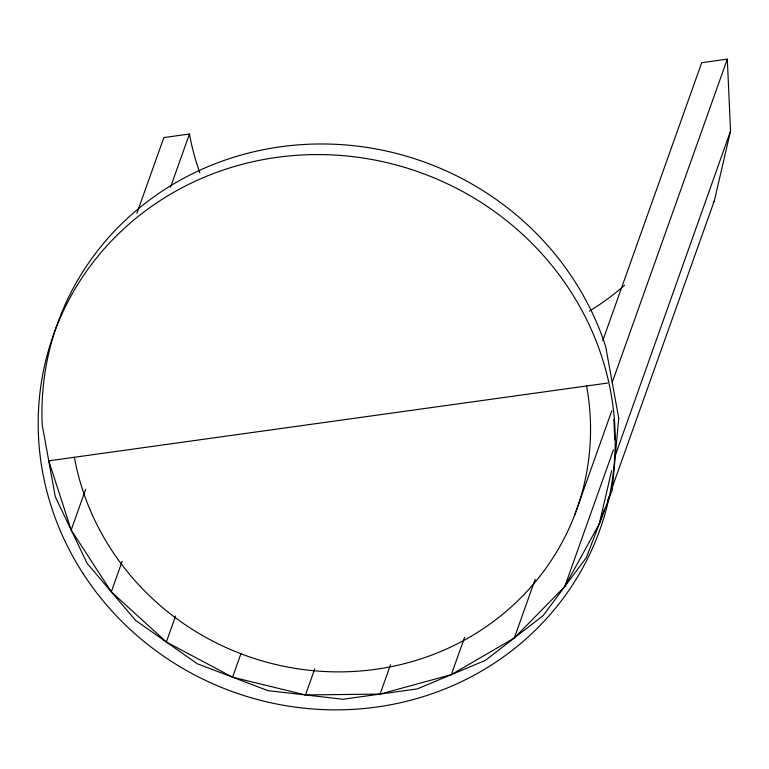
<?xml version="1.0" encoding="UTF-8"?>
<svg xmlns="http://www.w3.org/2000/svg" width="769" height="769" viewBox="0 0 769 769"><rect width="100%" height="100%" fill="white"/><g stroke="black" fill="none" stroke-linecap="round" stroke-linejoin="round"><path stroke-width="1.15" d="M607.548 383.058L48.755 460.833L71.19 530.014L111.303 591.813L166.344 642.009L232.574 677.191L305.476 694.955L380.088 694.09L451.316 674.653L514.307 637.982L564.763 586.555L599.262 523.891L611.672 470.513M614.902 456.584L730.55 131.018L727.311 59.155L701.713 62.722L602.704 340.763M611.74 488.853L714.372 200.642L730.55 131.018M136.892 213.311L163.855 137.584L189.453 134.017A261.46 248.8 19.6 0 0 199.834 172.814M170.545 187.136L189.453 134.017M71.19 530.014L85.676 489.324M111.303 591.813L122.165 561.293M166.344 642.009L175.601 616.017M232.574 677.191L241.024 653.458M305.476 694.955L314.732 668.953M380.088 694.09L390.546 664.704M451.316 674.653L464.591 637.357M514.307 637.982L535.234 579.201M612.211 382.404L727.311 59.155M574.837 514.605L611.864 410.617M564.763 586.555L613.47 449.798M599.262 523.891L604.501 509.203M607.721 500.158L608.923 496.764M713.219 202.737L714.372 200.642M613.883 419.538L614.796 439.897M586.603 385.971A261.46 248.8 19.6 0 1 375.58 669.328A261.46 248.8 19.6 0 1 74.353 457.267M624.649 285.174A261.46 248.8 19.6 0 1 589.362 311.137M618.737 418.278L612.153 490.247L586.372 557.544L543.154 615.575L485.45 660.379L417.173 688.928L342.993 699.252L267.968 690.649L197.191 663.724L135.498 620.295L87.099 563.331L55.281 496.707L42.218 424.959A290.076 276.033 19.6 0 1 280.445 146.802A290.076 276.033 19.6 0 1 605.674 346.54L618.737 418.278M83.331 573.924A290.076 276.033 19.6 0 0 582.604 568.137A290.076 276.033 19.6 0 0 314.194 154.588A290.076 276.033 19.6 0 0 83.331 573.924"/></g></svg>
